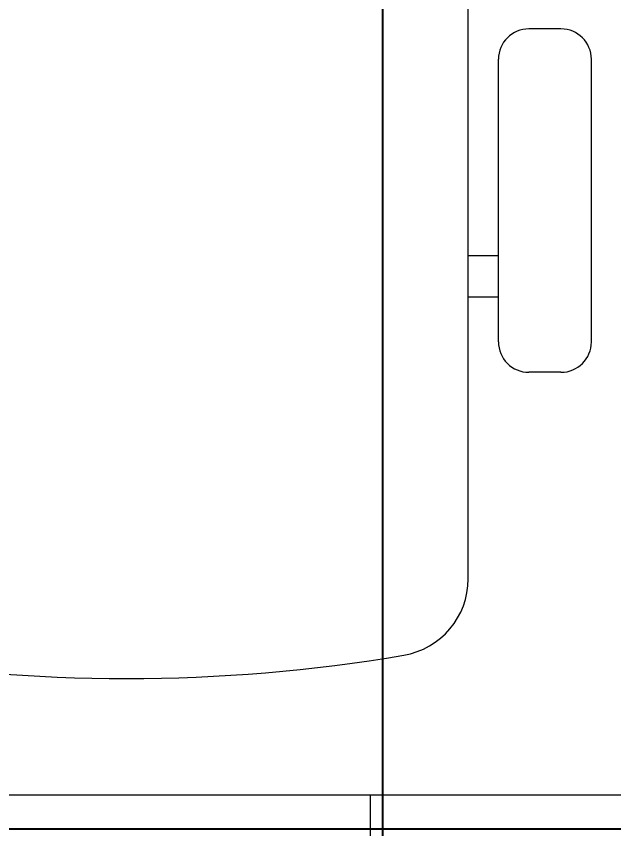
# Model space of a CAD drawing. Header units: inches. Extents: x -12418 to 57169, y -29325 to 19878.
# Drawn here: x 28563 to 28949, y -7200 to -6675 of the extents above; entities that cross this region are included whole.
import ezdxf

# ---------------------------------------------------------------- set-up
doc = ezdxf.new("R2010")
doc.units = ezdxf.units.IN
doc.header["$LTSCALE"] = 25
doc.header["$MEASUREMENT"] = 0
doc.header["$PDMODE"] = 3
doc.linetypes.add('00-Ground Floor$0$HIDDEN', pattern=[9.525, 6.35, -3.175])
doc.layers.get('0').update_dxf_attribs({"color": 8})
doc.layers.get('Defpoints').update_dxf_attribs({"color": 8})
doc.layers.add('00-Ground Floor$0$False Ceiling', color=251, linetype='Continuous')
doc.layers.add('00-Ground Floor$0$LOADING', color=253, linetype='Continuous', lineweight=5)
doc.layers.add('E-DIM', color=6, linetype='Continuous', lineweight=18)
doc.styles.get("Standard").update_dxf_attribs({"font": 'arial.ttf'})
doc.dimstyles.get("Standard").update_dxf_attribs({"dimtxt": 150, "dimasz": 150, "dimexe": 0.18, "dimexo": 0.0625, "dimgap": 1, "dimtad": 1, "dimdec": 0, "dimlfac": 0.1, "dimzin": 0, "dimdsep": 46, "dimtxsty": 'Standard', "dimcen": 0.09, "dimclrd": 256, "dimclrt": 7, "dimadec": 0, "dimazin": 0, "dimtfac": 1, "dimtdec": 0, "dimtofl": 0, "dimtmove": 0, "dimatfit": 3, "dimfxl": 1, "dimtolj": 1, "dimtzin": 0, "dimarcsym": 0})

# ---------------------------------------------------------------- blocks, each defined once
blk = doc.blocks.new('00-Ground Floor$0$GF21043-P')
at = {"color": 0, "linetype": '00-Ground Floor$0$HIDDEN'}
blk.add_line((-0.4, 0.6), (-0.4, 0), dxfattribs=at)
at = {"color": 0}
blk.add_line((-0.8, 0), (0.8, 0), dxfattribs=at)
blk = doc.blocks.new('00-Ground Floor$0$GF21018-P')
at = {"color": 0}
for p, q in [((-0.2207, 0.47563), (-0.2207, 0.0675)), ((-0.2806, 0.34221), (-0.25983, 0.34221)), ((-0.30021, 0.32259), (-0.30021, 0.14)), ((-0.24021, 0.32259), (-0.24021, 0.14)), ((-0.24021, 0.29372), (-0.2207, 0.29372)), ((-0.24021, 0.26708), (-0.2207, 0.26708)), ((-0.2806, 0.12039), (-0.25983, 0.12039))]:
    blk.add_line(p, q, dxfattribs=at)
for centre, radius, start, end in [((-0.0001, -0.52948), 1.06948, 80.36712, 99.63288), ((-0.1707, 0.47563), 0.05, 99.6329, 180), ((-0.2806, 0.32259), 0.01962, 90, 180), ((-0.25983, 0.32259), 0.01962, 360, 90), ((-0.2806, 0.14), 0.01962, 180, 270), ((-0.25983, 0.14), 0.01962, 270, 360)]:
    blk.add_arc(centre, radius, start, end, dxfattribs=at)
blk = doc.blocks.new('00-Ground Floor$0$A$Ce9e1c4c3')
at = {"layer": '00-Ground Floor$0$False Ceiling', "color": 254, "linetype": 'Continuous'}
for p, q in [((-71200, -9957.43), (-71200, -6447.43)), ((-76050.49, -7200), (-70550.49, -7200))]:
    blk.add_line(p, q, dxfattribs=at)
blk = doc.blocks.new('00-Ground Floor')
at = {"layer": '00-Ground Floor$0$False Ceiling', "color": 254}
blk.add_blockref('00-Ground Floor$0$A$Ce9e1c4c3', (100000, 0), dxfattribs=at)
at = {"layer": '00-Ground Floor$0$LOADING', "extrusion": (2.24021e-05, 7.77426e-06, 1), "xscale": 1000, "yscale": 1000, "zscale": 1000, "rotation": 179.9985892349695}
blk.add_blockref('00-Ground Floor$0$GF21018-P', (28634.56, -6562.98, 0.57), dxfattribs=at)
at = {"layer": '00-Ground Floor$0$LOADING', "extrusion": (2.24019e-05, 2.35417e-18, 1), "xscale": 1000, "yscale": 1000, "zscale": 1000, "rotation": 180.0000000000001}
blk.add_blockref('00-Ground Floor$0$GF21043-P', (28392.19, -7178.36, 0.62), dxfattribs=at)
blk = doc.blocks.new('*D366')
at = {"layer": 'Defpoints', "color": 0, "transparency": 16777216}
for p in [(29449.51, -6347.43), (29449.51, -6447.43, 0), (28500, -7200)]:
    blk.add_point(p, dxfattribs=at)
at = {"layer": 'E-DIM', "color": 0, "lineweight": -2, "transparency": 16777216}
for p, q in [((28500, -7199.94), (28500, -6347.25)), ((29449.51, -6447.36), (29449.51, -6347.25))]:
    blk.add_line(p, q, dxfattribs=at)
at = {"layer": 'E-DIM', "lineweight": -2, "transparency": 16777216}
blk.add_line((28650, -6347.43), (29299.51, -6347.43), dxfattribs=at)
at = {"layer": 'E-DIM', "transparency": 16777216}
for points in [[(28650, -6322.43), (28650, -6372.43), (28500, -6347.43)], [(29299.51, -6322.43), (29299.51, -6372.43), (29449.51, -6347.43)]]:
    blk.add_solid(points, dxfattribs=at)
at = {"layer": 'E-DIM', "color": 7, "transparency": 16777216, "insert": (28974.75, -6269.84), "char_height": 150, "attachment_point": 5}
blk.add_mtext('\\A1;95', dxfattribs=at)
blk = doc.blocks.new('*D367')
at = {"layer": 'Defpoints', "color": 0, "transparency": 16777216}
for p in [(29126.43, -6447.43), (29449.51, -6447.43, 0), (28800, -7500)]:
    blk.add_point(p, dxfattribs=at)
at = {"layer": 'E-DIM', "color": 0, "lineweight": -2, "transparency": 16777216}
for p, q in [((29449.44, -6447.43), (29126.25, -6447.43)), ((28800.06, -7500), (29126.61, -7500))]:
    blk.add_line(p, q, dxfattribs=at)
at = {"layer": 'E-DIM', "lineweight": -2, "transparency": 16777216}
blk.add_line((29126.43, -7350), (29126.43, -6597.43), dxfattribs=at)
at = {"layer": 'E-DIM', "transparency": 16777216}
for points in [[(29101.43, -6597.43), (29151.43, -6597.43), (29126.43, -6447.43)], [(29101.43, -7350), (29151.43, -7350), (29126.43, -7500)]]:
    blk.add_solid(points, dxfattribs=at)
at = {"layer": 'E-DIM', "color": 7, "transparency": 16777216, "insert": (29048.84, -6973.71), "char_height": 150, "attachment_point": 5, "rotation": 90}
blk.add_mtext('\\A1;105', dxfattribs=at)

msp = doc.modelspace()

# ---------------------------------------------------------------- block references
msp.add_blockref('00-Ground Floor', (0, 0))

# ---------------------------------------------------------------- dimensions: what is measured, and where the dimension line sits
at = {"layer": 'E-DIM'}
dim = msp.add_linear_dim(base=(29449.51, -6347.43), p1=(28500, -7200), p2=(29449.51, -6447.43, 0), dimstyle='Standard', dxfattribs=at)
dim.commit()
dim.dimension.update_dxf_attribs({"geometry": '*D366', "text_midpoint": (28974.75, -6269.84)})
dim = msp.add_linear_dim(base=(29126.43, -6447.43), p1=(28800, -7500), p2=(29449.51, -6447.43, 0), angle=90, dimstyle='Standard', dxfattribs=at)
dim.commit()
dim.dimension.update_dxf_attribs({"geometry": '*D367', "text_midpoint": (29048.84, -6973.71)})

doc.saveas('drawing.dxf')
